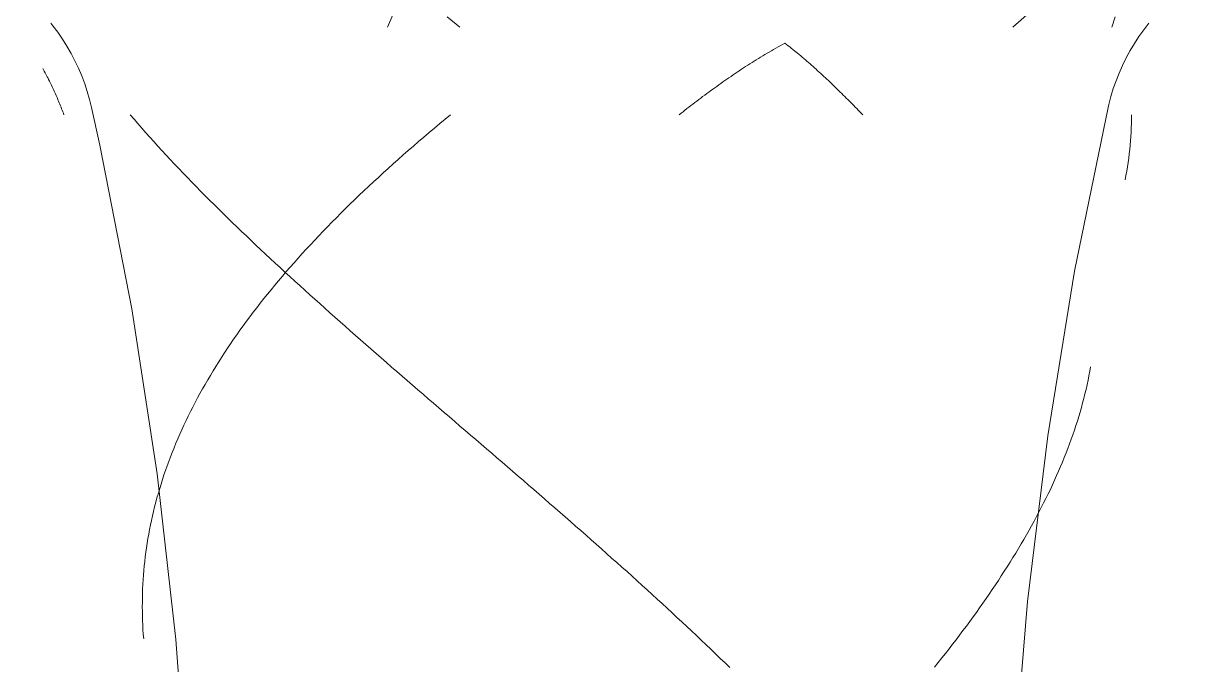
# Model space of a CAD drawing. Header units: inches. Extents: x -26493 to -10162, y -132 to 713.
# Drawn here: x -25627.73 to -25616.57, y 107.49 to 113.66 of the extents above; entities that cross this region are included whole.
import ezdxf

# ---------------------------------------------------------------- set-up
doc = ezdxf.new("R2010")
doc.units = ezdxf.units.IN
doc.header["$MEASUREMENT"] = 0
doc.layers.add('A-WALL-PATT', color=111, linetype='Continuous', lineweight=13)
doc.layers.add('Q-SPCQ', color=91, linetype='Continuous', lineweight=9)

# ---------------------------------------------------------------- blocks, each defined once
blk = doc.blocks.new('FP_71-Section 13')
at = {"layer": 'Q-SPCQ', "flags": 128}
for points in [[(-25626.174, 101.312), (-25626.098, 102.917), (-25626.086, 104.523), (-25626.138, 106.128), (-25626.255, 107.73), (-25626.435, 109.325), (-25626.68, 110.913), (-25626.987, 112.489), (-25627.066, 112.849)], [(-25617.281, 112.849), (-25617.603, 111.275), (-25617.862, 109.69), (-25618.057, 108.096), (-25618.188, 106.496), (-25618.255, 104.891), (-25618.258, 103.285), (-25618.197, 101.68), (-25618.174, 101.312)]]:
    blk.add_lwpolyline(points, dxfattribs=at)
blk = doc.blocks.new('FP_72-Section 13')
at = {"layer": 'Q-SPCQ'}
for p, q in [((-25626.695, 112.781), (-25626.658, 112.738)), ((-25623.611, 112.781), (-25623.663, 112.738)), ((-25617.056, 112.781), (-25617.056, 112.739)), ((-25626.658, 112.738), (-25626.621, 112.695)), ((-25626.621, 112.695), (-25626.583, 112.652)), ((-25623.715, 112.695), (-25623.766, 112.652)), ((-25623.663, 112.738), (-25623.715, 112.695)), ((-25617.058, 112.656), (-25617.06, 112.614)), ((-25617.057, 112.698), (-25617.058, 112.656)), ((-25617.056, 112.739), (-25617.057, 112.698)), ((-25626.583, 112.652), (-25626.545, 112.608)), ((-25626.545, 112.608), (-25626.506, 112.565)), ((-25626.506, 112.565), (-25626.468, 112.522)), ((-25623.868, 112.566), (-25623.918, 112.523)), ((-25623.817, 112.609), (-25623.868, 112.566)), ((-25623.766, 112.652), (-25623.817, 112.609)), ((-25617.062, 112.572), (-25617.065, 112.531)), ((-25617.06, 112.614), (-25617.062, 112.572)), ((-25626.468, 112.522), (-25626.428, 112.479)), ((-25626.428, 112.479), (-25626.389, 112.436)), ((-25626.389, 112.436), (-25626.349, 112.393)), ((-25624.018, 112.437), (-25624.067, 112.394)), ((-25623.968, 112.48), (-25624.018, 112.437)), ((-25623.918, 112.523), (-25623.968, 112.48)), ((-25617.073, 112.447), (-25617.077, 112.406)), ((-25617.069, 112.489), (-25617.073, 112.447)), ((-25617.065, 112.531), (-25617.069, 112.489)), ((-25626.349, 112.393), (-25626.309, 112.35)), ((-25626.309, 112.35), (-25626.268, 112.306)), ((-25624.116, 112.351), (-25624.164, 112.308)), ((-25624.067, 112.394), (-25624.116, 112.351)), ((-25617.088, 112.322), (-25617.094, 112.28)), ((-25617.082, 112.364), (-25617.088, 112.322)), ((-25617.077, 112.406), (-25617.082, 112.364)), ((-25626.268, 112.306), (-25626.227, 112.263)), ((-25626.227, 112.263), (-25626.186, 112.22)), ((-25626.186, 112.22), (-25626.144, 112.177)), ((-25624.259, 112.221), (-25624.306, 112.178)), ((-25624.212, 112.265), (-25624.259, 112.221)), ((-25624.164, 112.308), (-25624.212, 112.265)), ((-25617.101, 112.239), (-25617.109, 112.197)), ((-25617.094, 112.28), (-25617.101, 112.239)), ((-25626.144, 112.177), (-25626.102, 112.133)), ((-25626.102, 112.133), (-25626.06, 112.09)), ((-25624.353, 112.135), (-25624.399, 112.092)), ((-25624.306, 112.178), (-25624.353, 112.135)), ((-25617.109, 112.197), (-25617.116, 112.155)), ((-25626.06, 112.09), (-25626.018, 112.047)), ((-25626.018, 112.047), (-25625.975, 112.004)), ((-25625.975, 112.004), (-25625.932, 111.96)), ((-25624.49, 112.006), (-25624.535, 111.963)), ((-25624.445, 112.049), (-25624.49, 112.006)), ((-25624.399, 112.092), (-25624.445, 112.049)), ((-25625.932, 111.96), (-25625.888, 111.917)), ((-25625.888, 111.917), (-25625.844, 111.874)), ((-25625.844, 111.874), (-25625.8, 111.831)), ((-25624.624, 111.876), (-25624.667, 111.833)), ((-25624.58, 111.919), (-25624.624, 111.876)), ((-25624.535, 111.963), (-25624.58, 111.919)), ((-25625.8, 111.831), (-25625.756, 111.787)), ((-25625.756, 111.787), (-25625.712, 111.744)), ((-25624.71, 111.79), (-25624.753, 111.747)), ((-25624.667, 111.833), (-25624.71, 111.79)), ((-25625.712, 111.744), (-25625.667, 111.701)), ((-25625.667, 111.701), (-25625.622, 111.657)), ((-25625.622, 111.657), (-25625.576, 111.614)), ((-25624.837, 111.66), (-25624.879, 111.617)), ((-25624.795, 111.703), (-25624.837, 111.66)), ((-25624.753, 111.747), (-25624.795, 111.703)), ((-25625.576, 111.614), (-25625.531, 111.571)), ((-25625.531, 111.571), (-25625.485, 111.527)), ((-25624.919, 111.574), (-25624.96, 111.53)), ((-25624.879, 111.617), (-25624.919, 111.574)), ((-25625.485, 111.527), (-25625.439, 111.484)), ((-25625.439, 111.484), (-25625.393, 111.44)), ((-25625.393, 111.44), (-25625.346, 111.397)), ((-25625.039, 111.444), (-25625.078, 111.401)), ((-25625, 111.487), (-25625.039, 111.444)), ((-25624.96, 111.53), (-25625, 111.487)), ((-25625.346, 111.397), (-25625.299, 111.354)), ((-25625.299, 111.354), (-25625.252, 111.31)), ((-25625.117, 111.357), (-25625.155, 111.314)), ((-25625.078, 111.401), (-25625.117, 111.357)), ((-25625.23, 111.227), (-25625.267, 111.184)), ((-25625.252, 111.31), (-25625.205, 111.267)), ((-25625.193, 111.271), (-25625.23, 111.227)), ((-25625.205, 111.267), (-25625.158, 111.223)), ((-25625.155, 111.314), (-25625.193, 111.271)), ((-25625.158, 111.223), (-25625.11, 111.18)), ((-25625.338, 111.097), (-25625.374, 111.054)), ((-25625.303, 111.141), (-25625.338, 111.097)), ((-25625.267, 111.184), (-25625.303, 111.141)), ((-25625.11, 111.18), (-25625.063, 111.136)), ((-25625.063, 111.136), (-25625.015, 111.093)), ((-25625.408, 111.011), (-25625.443, 110.967)), ((-25625.374, 111.054), (-25625.408, 111.011)), ((-25625.015, 111.093), (-25624.967, 111.049)), ((-25624.967, 111.049), (-25624.918, 111.006)), ((-25624.918, 111.006), (-25624.87, 110.963)), ((-25625.51, 110.881), (-25625.542, 110.837)), ((-25625.476, 110.924), (-25625.51, 110.881)), ((-25625.443, 110.967), (-25625.476, 110.924)), ((-25624.87, 110.963), (-25624.821, 110.919)), ((-25624.821, 110.919), (-25624.773, 110.876)), ((-25624.773, 110.876), (-25624.724, 110.832)), ((-25625.575, 110.794), (-25625.606, 110.75)), ((-25625.542, 110.837), (-25625.575, 110.794)), ((-25624.724, 110.832), (-25624.675, 110.788)), ((-25624.675, 110.788), (-25624.626, 110.745)), ((-25625.668, 110.664), (-25625.699, 110.62)), ((-25625.638, 110.707), (-25625.668, 110.664)), ((-25625.606, 110.75), (-25625.638, 110.707)), ((-25624.626, 110.745), (-25624.576, 110.701)), ((-25624.576, 110.701), (-25624.527, 110.658)), ((-25624.527, 110.658), (-25624.477, 110.614)), ((-25625.729, 110.577), (-25625.758, 110.533)), ((-25625.699, 110.62), (-25625.729, 110.577)), ((-25624.477, 110.614), (-25624.428, 110.571)), ((-25624.428, 110.571), (-25624.378, 110.527)), ((-25625.815, 110.446), (-25625.843, 110.403)), ((-25625.787, 110.49), (-25625.815, 110.446)), ((-25625.758, 110.533), (-25625.787, 110.49)), ((-25624.378, 110.527), (-25624.328, 110.484)), ((-25624.328, 110.484), (-25624.278, 110.44)), ((-25624.278, 110.44), (-25624.228, 110.396)), ((-25625.897, 110.316), (-25625.923, 110.272)), ((-25625.87, 110.359), (-25625.897, 110.316)), ((-25625.843, 110.403), (-25625.87, 110.359)), ((-25624.228, 110.396), (-25624.178, 110.353)), ((-25624.178, 110.353), (-25624.128, 110.309)), ((-25617.457, 110.313), (-25617.465, 110.269)), ((-25617.449, 110.356), (-25617.457, 110.313)), ((-25625.949, 110.229), (-25625.974, 110.185)), ((-25625.923, 110.272), (-25625.949, 110.229)), ((-25624.128, 110.309), (-25624.077, 110.266)), ((-25624.077, 110.266), (-25624.027, 110.222)), ((-25624.027, 110.222), (-25623.976, 110.178)), ((-25617.474, 110.225), (-25617.484, 110.182)), ((-25617.465, 110.269), (-25617.474, 110.225)), ((-25626.023, 110.098), (-25626.046, 110.055)), ((-25625.998, 110.142), (-25626.023, 110.098)), ((-25625.974, 110.185), (-25625.998, 110.142)), ((-25623.976, 110.178), (-25623.926, 110.135)), ((-25623.926, 110.135), (-25623.875, 110.091)), ((-25623.875, 110.091), (-25623.825, 110.047)), ((-25617.504, 110.094), (-25617.515, 110.051)), ((-25617.493, 110.138), (-25617.504, 110.094)), ((-25617.484, 110.182), (-25617.493, 110.138)), ((-25626.07, 110.011), (-25626.092, 109.968)), ((-25626.046, 110.055), (-25626.07, 110.011)), ((-25623.825, 110.047), (-25623.774, 110.004)), ((-25623.774, 110.004), (-25623.723, 109.96)), ((-25617.526, 110.007), (-25617.538, 109.963)), ((-25617.515, 110.051), (-25617.526, 110.007)), ((-25626.136, 109.881), (-25626.157, 109.837)), ((-25626.114, 109.924), (-25626.136, 109.881)), ((-25626.092, 109.968), (-25626.114, 109.924)), ((-25623.723, 109.96), (-25623.673, 109.916)), ((-25623.673, 109.916), (-25623.622, 109.873)), ((-25623.622, 109.873), (-25623.571, 109.829)), ((-25617.564, 109.876), (-25617.577, 109.832)), ((-25617.551, 109.92), (-25617.564, 109.876)), ((-25617.538, 109.963), (-25617.551, 109.92)), ((-25626.178, 109.793), (-25626.198, 109.75)), ((-25626.157, 109.837), (-25626.178, 109.793)), ((-25623.571, 109.829), (-25623.52, 109.785)), ((-25623.52, 109.785), (-25623.469, 109.742)), ((-25617.591, 109.789), (-25617.606, 109.745)), ((-25617.577, 109.832), (-25617.591, 109.789)), ((-25626.236, 109.663), (-25626.255, 109.619)), ((-25626.217, 109.706), (-25626.236, 109.663)), ((-25626.198, 109.75), (-25626.217, 109.706)), ((-25623.469, 109.742), (-25623.418, 109.698)), ((-25623.418, 109.698), (-25623.368, 109.654)), ((-25623.368, 109.654), (-25623.317, 109.611)), ((-25617.636, 109.658), (-25617.652, 109.614)), ((-25617.621, 109.701), (-25617.636, 109.658)), ((-25617.606, 109.745), (-25617.621, 109.701)), ((-25626.29, 109.532), (-25626.307, 109.488)), ((-25626.273, 109.575), (-25626.29, 109.532)), ((-25626.255, 109.619), (-25626.273, 109.575)), ((-25623.317, 109.611), (-25623.266, 109.567)), ((-25623.266, 109.567), (-25623.215, 109.523)), ((-25617.669, 109.57), (-25617.685, 109.527)), ((-25617.652, 109.614), (-25617.669, 109.57)), ((-25626.324, 109.445), (-25626.34, 109.401)), ((-25626.307, 109.488), (-25626.324, 109.445)), ((-25623.215, 109.523), (-25623.164, 109.479)), ((-25623.164, 109.479), (-25623.113, 109.436)), ((-25623.113, 109.436), (-25623.063, 109.392)), ((-25617.721, 109.439), (-25617.739, 109.395)), ((-25617.703, 109.483), (-25617.721, 109.439)), ((-25617.685, 109.527), (-25617.703, 109.483)), ((-25626.37, 109.314), (-25626.384, 109.27)), ((-25626.355, 109.357), (-25626.37, 109.314)), ((-25626.34, 109.401), (-25626.355, 109.357)), ((-25623.063, 109.392), (-25623.012, 109.348)), ((-25623.012, 109.348), (-25622.961, 109.304)), ((-25617.758, 109.352), (-25617.777, 109.308)), ((-25617.739, 109.395), (-25617.758, 109.352)), ((-25626.398, 109.226), (-25626.411, 109.183)), ((-25626.384, 109.27), (-25626.398, 109.226)), ((-25622.961, 109.304), (-25622.91, 109.26)), ((-25622.91, 109.26), (-25622.86, 109.217)), ((-25622.86, 109.217), (-25622.809, 109.173)), ((-25617.817, 109.22), (-25617.837, 109.176)), ((-25617.796, 109.264), (-25617.817, 109.22)), ((-25617.777, 109.308), (-25617.796, 109.264)), ((-25626.437, 109.095), (-25626.448, 109.052)), ((-25626.424, 109.139), (-25626.437, 109.095)), ((-25626.411, 109.183), (-25626.424, 109.139)), ((-25622.809, 109.173), (-25622.759, 109.129)), ((-25622.759, 109.129), (-25622.708, 109.085)), ((-25617.88, 109.089), (-25617.902, 109.045)), ((-25617.858, 109.133), (-25617.88, 109.089)), ((-25617.837, 109.176), (-25617.858, 109.133)), ((-25626.46, 109.008), (-25626.47, 108.964)), ((-25626.448, 109.052), (-25626.46, 109.008)), ((-25622.708, 109.085), (-25622.658, 109.041)), ((-25622.658, 109.041), (-25622.607, 108.998)), ((-25622.607, 108.998), (-25622.557, 108.954)), ((-25617.924, 109.001), (-25617.947, 108.957)), ((-25617.902, 109.045), (-25617.924, 109.001)), ((-25626.49, 108.877), (-25626.5, 108.833)), ((-25626.481, 108.92), (-25626.49, 108.877)), ((-25626.47, 108.964), (-25626.481, 108.92)), ((-25622.557, 108.954), (-25622.507, 108.91)), ((-25622.507, 108.91), (-25622.457, 108.866)), ((-25622.457, 108.866), (-25622.407, 108.822)), ((-25617.993, 108.87), (-25618.017, 108.826)), ((-25617.97, 108.914), (-25617.993, 108.87)), ((-25617.947, 108.957), (-25617.97, 108.914)), ((-25626.508, 108.789), (-25626.517, 108.746)), ((-25626.5, 108.833), (-25626.508, 108.789)), ((-25622.407, 108.822), (-25622.357, 108.779)), ((-25622.357, 108.779), (-25622.307, 108.735)), ((-25618.042, 108.782), (-25618.067, 108.738)), ((-25618.017, 108.826), (-25618.042, 108.782)), ((-25626.531, 108.658), (-25626.538, 108.614)), ((-25626.524, 108.702), (-25626.531, 108.658)), ((-25626.517, 108.746), (-25626.524, 108.702)), ((-25622.307, 108.735), (-25622.257, 108.691)), ((-25622.257, 108.691), (-25622.208, 108.647)), ((-25622.208, 108.647), (-25622.158, 108.603)), ((-25618.118, 108.651), (-25618.144, 108.607)), ((-25618.092, 108.694), (-25618.118, 108.651)), ((-25618.067, 108.738), (-25618.092, 108.694)), ((-25626.544, 108.571), (-25626.55, 108.527)), ((-25626.538, 108.614), (-25626.544, 108.571)), ((-25622.158, 108.603), (-25622.109, 108.559)), ((-25622.109, 108.559), (-25622.06, 108.515)), ((-25618.17, 108.563), (-25618.197, 108.519)), ((-25618.144, 108.607), (-25618.17, 108.563)), ((-25626.56, 108.439), (-25626.564, 108.395)), ((-25626.555, 108.483), (-25626.56, 108.439)), ((-25626.55, 108.527), (-25626.555, 108.483)), ((-25622.06, 108.515), (-25622.01, 108.471)), ((-25622.01, 108.471), (-25621.961, 108.428)), ((-25621.961, 108.428), (-25621.912, 108.384)), ((-25618.252, 108.431), (-25618.28, 108.387)), ((-25618.224, 108.475), (-25618.252, 108.431)), ((-25618.197, 108.519), (-25618.224, 108.475)), ((-25626.57, 108.308), (-25626.573, 108.264)), ((-25626.567, 108.352), (-25626.57, 108.308)), ((-25626.564, 108.395), (-25626.567, 108.352)), ((-25621.912, 108.384), (-25621.864, 108.34)), ((-25621.864, 108.34), (-25621.815, 108.296)), ((-25618.309, 108.343), (-25618.337, 108.3)), ((-25618.28, 108.387), (-25618.309, 108.343)), ((-25626.575, 108.22), (-25626.577, 108.176)), ((-25626.573, 108.264), (-25626.575, 108.22)), ((-25621.815, 108.296), (-25621.767, 108.252)), ((-25621.767, 108.252), (-25621.718, 108.208)), ((-25621.718, 108.208), (-25621.67, 108.164)), ((-25618.396, 108.212), (-25618.426, 108.168)), ((-25618.366, 108.256), (-25618.396, 108.212)), ((-25618.337, 108.3), (-25618.366, 108.256)), ((-25626.578, 108.089), (-25626.579, 108.045)), ((-25626.577, 108.176), (-25626.578, 108.133)), ((-25626.578, 108.133), (-25626.578, 108.089)), ((-25621.67, 108.164), (-25621.622, 108.12)), ((-25621.622, 108.12), (-25621.574, 108.076)), ((-25618.456, 108.124), (-25618.487, 108.08)), ((-25618.426, 108.168), (-25618.456, 108.124)), ((-25626.579, 108.045), (-25626.578, 108.001)), ((-25626.578, 108.001), (-25626.577, 107.957)), ((-25621.574, 108.076), (-25621.527, 108.032)), ((-25621.527, 108.032), (-25621.479, 107.988)), ((-25621.479, 107.988), (-25621.432, 107.944)), ((-25618.549, 107.992), (-25618.581, 107.948)), ((-25618.518, 108.036), (-25618.549, 107.992)), ((-25618.487, 108.08), (-25618.518, 108.036)), ((-25626.577, 107.957), (-25626.576, 107.914)), ((-25626.576, 107.914), (-25626.574, 107.87)), ((-25626.574, 107.87), (-25626.572, 107.826)), ((-25621.432, 107.944), (-25621.384, 107.9)), ((-25621.384, 107.9), (-25621.337, 107.856)), ((-25618.645, 107.86), (-25618.678, 107.816)), ((-25618.613, 107.904), (-25618.645, 107.86)), ((-25618.581, 107.948), (-25618.613, 107.904)), ((-25626.572, 107.826), (-25626.569, 107.782)), ((-25626.569, 107.782), (-25626.565, 107.738)), ((-25621.337, 107.856), (-25621.291, 107.813)), ((-25621.291, 107.813), (-25621.244, 107.769)), ((-25621.244, 107.769), (-25621.198, 107.725)), ((-25618.711, 107.772), (-25618.744, 107.728)), ((-25618.678, 107.816), (-25618.711, 107.772)), ((-25621.198, 107.725), (-25621.151, 107.681)), ((-25621.151, 107.681), (-25621.105, 107.637)), ((-25621.105, 107.637), (-25621.06, 107.593)), ((-25618.812, 107.641), (-25618.846, 107.597)), ((-25618.778, 107.685), (-25618.812, 107.641)), ((-25618.744, 107.728), (-25618.778, 107.685)), ((-25621.06, 107.593), (-25621.014, 107.549)), ((-25621.014, 107.549), (-25620.968, 107.505)), ((-25618.881, 107.553), (-25618.916, 107.509)), ((-25618.846, 107.597), (-25618.881, 107.553)), ((-25620.968, 107.505), (-25620.923, 107.461)), ((-25618.916, 107.509), (-25618.951, 107.465))]:
    blk.add_line(p, q, dxfattribs=at)
blk = doc.blocks.new('FP_74-Section 13')
at = {"layer": 'Q-SPCQ'}
for p, q in [((-25624.166, 113.743), (-25624.217, 113.625)), ((-25623.643, 113.723), (-25623.521, 113.625)), ((-25618.064, 113.743), (-25618.197, 113.625)), ((-25617.214, 113.723), (-25617.245, 113.625))]:
    blk.add_line(p, q, dxfattribs=at)
blk = doc.blocks.new('FP_75-Section 13')
at = {"layer": 'Q-SPCQ', "flags": 128}
for points in [[(-25627.066, 112.849), (-25627.086, 112.926), (-25627.108, 113.003), (-25627.133, 113.079), (-25627.161, 113.154), (-25627.193, 113.228), (-25627.227, 113.3), (-25627.264, 113.371), (-25627.304, 113.44), (-25627.347, 113.508), (-25627.392, 113.574), (-25627.44, 113.638), (-25627.459, 113.662)], [(-25616.889, 113.662), (-25616.938, 113.599), (-25616.984, 113.533), (-25617.028, 113.466), (-25617.069, 113.398), (-25617.107, 113.327), (-25617.142, 113.256), (-25617.175, 113.182), (-25617.204, 113.108), (-25617.231, 113.033), (-25617.254, 112.956), (-25617.274, 112.879), (-25617.281, 112.849)]]:
    blk.add_lwpolyline(points, dxfattribs=at)
blk = doc.blocks.new('FP_76-Section 13')
at = {"layer": 'Q-SPCQ'}
for p, q in [((-25620.437, 113.445), (-25620.458, 113.433)), ((-25620.416, 113.457), (-25620.437, 113.445)), ((-25620.394, 113.469), (-25620.416, 113.457)), ((-25620.392, 113.469), (-25620.377, 113.457)), ((-25620.377, 113.457), (-25620.361, 113.445)), ((-25620.361, 113.445), (-25620.346, 113.433)), ((-25620.627, 113.334), (-25620.647, 113.322)), ((-25620.606, 113.347), (-25620.627, 113.334)), ((-25620.585, 113.359), (-25620.606, 113.347)), ((-25620.564, 113.372), (-25620.585, 113.359)), ((-25620.543, 113.384), (-25620.564, 113.372)), ((-25620.522, 113.396), (-25620.543, 113.384)), ((-25620.501, 113.409), (-25620.522, 113.396)), ((-25620.48, 113.421), (-25620.501, 113.409)), ((-25620.458, 113.433), (-25620.48, 113.421)), ((-25620.346, 113.433), (-25620.331, 113.421)), ((-25620.331, 113.421), (-25620.316, 113.409)), ((-25620.316, 113.409), (-25620.3, 113.396)), ((-25620.3, 113.396), (-25620.285, 113.384)), ((-25620.285, 113.384), (-25620.27, 113.372)), ((-25620.27, 113.372), (-25620.255, 113.359)), ((-25620.255, 113.359), (-25620.24, 113.347)), ((-25620.24, 113.347), (-25620.225, 113.334)), ((-25620.225, 113.334), (-25620.21, 113.322)), ((-25627.536, 113.225), (-25627.529, 113.212)), ((-25620.811, 113.218), (-25620.831, 113.204)), ((-25620.791, 113.231), (-25620.811, 113.218)), ((-25620.77, 113.244), (-25620.791, 113.231)), ((-25620.75, 113.257), (-25620.77, 113.244)), ((-25620.73, 113.27), (-25620.75, 113.257)), ((-25620.709, 113.283), (-25620.73, 113.27)), ((-25620.689, 113.296), (-25620.709, 113.283)), ((-25620.668, 113.309), (-25620.689, 113.296)), ((-25620.647, 113.322), (-25620.668, 113.309)), ((-25620.21, 113.322), (-25620.195, 113.309)), ((-25620.195, 113.309), (-25620.18, 113.296)), ((-25620.18, 113.296), (-25620.165, 113.283)), ((-25620.165, 113.283), (-25620.15, 113.27)), ((-25620.15, 113.27), (-25620.135, 113.257)), ((-25620.135, 113.257), (-25620.121, 113.244)), ((-25620.121, 113.244), (-25620.106, 113.231)), ((-25620.106, 113.231), (-25620.091, 113.218)), ((-25620.091, 113.218), (-25620.077, 113.204)), ((-25627.529, 113.212), (-25627.522, 113.199)), ((-25627.522, 113.199), (-25627.514, 113.185)), ((-25627.514, 113.185), (-25627.507, 113.172)), ((-25627.507, 113.172), (-25627.5, 113.159)), ((-25627.5, 113.159), (-25627.493, 113.145)), ((-25627.493, 113.145), (-25627.486, 113.132)), ((-25627.486, 113.132), (-25627.48, 113.119)), ((-25627.48, 113.119), (-25627.473, 113.105)), ((-25627.473, 113.105), (-25627.466, 113.091)), ((-25620.97, 113.11), (-25620.99, 113.096)), ((-25620.95, 113.123), (-25620.97, 113.11)), ((-25620.931, 113.137), (-25620.95, 113.123)), ((-25620.911, 113.15), (-25620.931, 113.137)), ((-25620.891, 113.164), (-25620.911, 113.15)), ((-25620.871, 113.178), (-25620.891, 113.164)), ((-25620.851, 113.191), (-25620.871, 113.178)), ((-25620.831, 113.204), (-25620.851, 113.191)), ((-25620.077, 113.204), (-25620.062, 113.191)), ((-25620.062, 113.191), (-25620.047, 113.178)), ((-25620.047, 113.178), (-25620.033, 113.164)), ((-25620.033, 113.164), (-25620.018, 113.15)), ((-25620.018, 113.15), (-25620.003, 113.137)), ((-25620.003, 113.137), (-25619.989, 113.123)), ((-25619.989, 113.123), (-25619.974, 113.11)), ((-25619.974, 113.11), (-25619.96, 113.096)), ((-25627.466, 113.091), (-25627.459, 113.078)), ((-25627.459, 113.078), (-25627.453, 113.064)), ((-25627.453, 113.064), (-25627.446, 113.05)), ((-25627.446, 113.05), (-25627.44, 113.037)), ((-25627.44, 113.037), (-25627.433, 113.023)), ((-25627.433, 113.023), (-25627.427, 113.009)), ((-25627.427, 113.009), (-25627.421, 112.995)), ((-25627.421, 112.995), (-25627.414, 112.981)), ((-25621.126, 112.998), (-25621.145, 112.984)), ((-25621.107, 113.012), (-25621.126, 112.998)), ((-25621.087, 113.026), (-25621.107, 113.012)), ((-25621.068, 113.04), (-25621.087, 113.026)), ((-25621.048, 113.054), (-25621.068, 113.04)), ((-25621.029, 113.068), (-25621.048, 113.054)), ((-25621.009, 113.082), (-25621.029, 113.068)), ((-25620.99, 113.096), (-25621.009, 113.082)), ((-25619.96, 113.096), (-25619.945, 113.082)), ((-25619.945, 113.082), (-25619.931, 113.068)), ((-25619.931, 113.068), (-25619.916, 113.054)), ((-25619.916, 113.054), (-25619.902, 113.04)), ((-25619.902, 113.04), (-25619.888, 113.026)), ((-25619.888, 113.026), (-25619.873, 113.012)), ((-25619.873, 113.012), (-25619.859, 112.998)), ((-25619.859, 112.998), (-25619.844, 112.984)), ((-25627.414, 112.981), (-25627.408, 112.967)), ((-25627.408, 112.967), (-25627.402, 112.953)), ((-25627.402, 112.953), (-25627.396, 112.939)), ((-25627.396, 112.939), (-25627.39, 112.924)), ((-25627.39, 112.924), (-25627.384, 112.91)), ((-25627.384, 112.91), (-25627.378, 112.896)), ((-25627.378, 112.896), (-25627.372, 112.882)), ((-25627.372, 112.882), (-25627.366, 112.867)), ((-25621.279, 112.883), (-25621.298, 112.869)), ((-25621.26, 112.898), (-25621.279, 112.883)), ((-25621.241, 112.912), (-25621.26, 112.898)), ((-25621.222, 112.927), (-25621.241, 112.912)), ((-25621.203, 112.941), (-25621.222, 112.927)), ((-25621.184, 112.955), (-25621.203, 112.941)), ((-25621.164, 112.969), (-25621.184, 112.955)), ((-25621.145, 112.984), (-25621.164, 112.969)), ((-25619.844, 112.984), (-25619.83, 112.969)), ((-25619.83, 112.969), (-25619.815, 112.955)), ((-25619.815, 112.955), (-25619.801, 112.941)), ((-25619.801, 112.941), (-25619.787, 112.927)), ((-25619.787, 112.927), (-25619.772, 112.912)), ((-25619.772, 112.912), (-25619.758, 112.898)), ((-25619.758, 112.898), (-25619.743, 112.883)), ((-25619.743, 112.883), (-25619.729, 112.869)), ((-25627.366, 112.867), (-25627.361, 112.853)), ((-25627.361, 112.853), (-25627.355, 112.839)), ((-25627.355, 112.839), (-25627.349, 112.824)), ((-25627.349, 112.824), (-25627.344, 112.81)), ((-25627.344, 112.81), (-25627.338, 112.795)), ((-25627.338, 112.795), (-25627.333, 112.781)), ((-25621.392, 112.796), (-25621.41, 112.781)), ((-25621.373, 112.81), (-25621.392, 112.796)), ((-25621.354, 112.825), (-25621.373, 112.81)), ((-25621.335, 112.84), (-25621.354, 112.825)), ((-25621.316, 112.854), (-25621.335, 112.84)), ((-25621.298, 112.869), (-25621.316, 112.854)), ((-25619.729, 112.869), (-25619.715, 112.854)), ((-25619.715, 112.854), (-25619.7, 112.84)), ((-25619.7, 112.84), (-25619.686, 112.825)), ((-25619.686, 112.825), (-25619.671, 112.81)), ((-25619.671, 112.81), (-25619.657, 112.796)), ((-25619.657, 112.796), (-25619.642, 112.781))]:
    blk.add_line(p, q, dxfattribs=at)
blk = doc.blocks.new('Basketball_Backstop-Performance_Sports_Systems-3103-Ceiling_Hung - 27_-0_ to 27_-11 7_8_-652462-Section 13')
at = {"layer": 'Q-SPCQ'}
for name in ['FP_74-Section 13', 'FP_75-Section 13', 'FP_76-Section 13', 'FP_71-Section 13', 'FP_72-Section 13']:
    blk.add_blockref(name, (0, 0), dxfattribs=at)

msp = doc.modelspace()

# ---------------------------------------------------------------- hatches: boundary and pattern name
at = {"layer": 'A-WALL-PATT', "lineweight": 9}
h = msp.add_hatch(dxfattribs=at)
h.set_pattern_fill('FP_2', color=256, style=0, pattern_type=2)
h.set_pattern_definition([(90, (-25782.72, 0.33), (96.333, -6e-15), [96, -0.333]), (90, (-25830.56, 0.33), (96.333, -6e-15), [96, -0.333]), (0, (-25878.72, 48.33), (0, -96.333), [47.833, -48.5]), (0, (-25878.72, 48.67), (0, -96.333), [47.833, -48.5]), (0, (-25830.72, 0), (0, -96.333), [48, -48.333]), (0, (-25830.56, 0.33), (0, -96.333), [47.833, -48.5]), (90, (-25782.39, 48.67), (96.333, -6e-15), [47.667, -48.666]), (90, (-25830.89, 48.67), (96.333, -6e-15), [47.667, -48.666]), (90, (-25782.39, 0), (96.333, -6e-15), [48.333, -48]), (90, (-25830.89, 0), (96.333, -6e-15), [48.333, -48])])
h.paths.add_polyline_path([(-24763.328, 119.125), (-24763.4, 119.167), (-24763.343, 119.215)], flags=0)
h.paths.add_polyline_path([(-24780.703, 120.312), (-24780.749, 120.312), (-24780.867, 120.312)], flags=0)
h.paths.add_polyline_path([(-24630.89, 0), (-24630.89, 96), (-24539.39, 96), (-24539.39, 171.23), (-24731.179, 171.23), (-24749.871, 135.416), (-24750.384, 135.625), (-24752.328, 135.625), (-24752.364, 130.75), (-24752.453, 130.75), (-24752.485, 128), (-24755.89, 128), (-24755.932, 128.437), (-24756.078, 128.437), (-24756.082, 128.75), (-24756.453, 128.75), (-24756.453, 128.312), (-24756.203, 128.312), (-24756.203, 128.125), (-24756.453, 128.125), (-24756.401, 120.241), (-24756.102, 120.2), (-24755.949, 120), (-24756.133, 119.798), (-24756.453, 119.75), (-24756.453, 116), (-24763.078, 116), (-24763.078, 119.125), (-24763.328, 119.125), (-24763.328, 119.312), (-24763.078, 119.317), (-24763.078, 119.75), (-24763.453, 119.75), (-24763.453, 119.437), (-24763.64, 119.437), (-24763.64, 118.813), (-24766.203, 118.813), (-24766.239, 118.688), (-24767.703, 118.688), (-24767.703, 118.563), (-24767.953, 118.563), (-24767.953, 118.688), (-24770.89, 117.325), (-24770.89, 114), (-24773.39, 114), (-24773.39, 114.312), (-24775.229, 114.312), (-24777.306, 116.39), (-24777.262, 116.434), (-24778.64, 117.812), (-24778.64, 119.812), (-24779.044, 119.8), (-24779.132, 119.728), (-24779.436, 119.581), (-24781.113, 116.682), (-24782.434, 114.727), (-24783.373, 113.461), (-24783.558, 113.069), (-24783.684, 112.476), (-24784.433, 107.569), (-24784.601, 104.823), (-24784.576, 101.312), (-24792.454, 101.312), (-24792.473, 106.007), (-24792.755, 108.856), (-24793.514, 113.208), (-24793.964, 113.934), (-24795.199, 115.57), (-24796.72, 118.011), (-24797.671, 119.695), (-24797.899, 119.728), (-24797.942, 119.742), (-24798.14, 120), (-24797.899, 120.272), (-24797.617, 120.301), (-24796.834, 120.291), (-24795.936, 120.292), (-24794.321, 120.287), (-24791.179, 120.303), (-24789.828, 120.278), (-24788.106, 120.302), (-24786.044, 120.296), (-24784.222, 120.306), (-24773.39, 120.312), (-24773.39, 145.856), (-24791.102, 171.23), (-24810.39, 171.23), (-24810.39, 0), (-24705.026, 0)], flags=0)
h.paths.add_polyline_path([(-25726.39, 0), (-25695.39, 0), (-25695.39, 171.23), (-25726.39, 171.23), (-25726.39, 95.183)], flags=0)
h.paths.add_polyline_path([(-25677.39, 0), (-25563.89, 0), (-25563.89, 96), (-25491.89, 96), (-25491.89, 0), (-25406.39, 0), (-25406.39, 171.23), (-25612.717, 171.23), (-25614.923, 164.313), (-25610.236, 164.313), (-25610.208, 160.188), (-25610.049, 160.188), (-25610.049, 157.563), (-25588.174, 157.563), (-25588.174, 156), (-25586.174, 156), (-25586.174, 114), (-25616.647, 114), (-25617.152, 113.22), (-25617.342, 112.501), (-25617.95, 109.038), (-25618.237, 104.578), (-25618.174, 101.312), (-25626.174, 101.312), (-25626.111, 105.33), (-25626.435, 109.247), (-25627.16, 113.116), (-25627.349, 113.489), (-25627.729, 114), (-25658.174, 114), (-25658.174, 156), (-25656.174, 156), (-25656.174, 157.563), (-25634.299, 157.563), (-25634.265, 160.188), (-25634.111, 160.188), (-25634.079, 164.313), (-25629.425, 164.313), (-25631.631, 171.23), (-25677.39, 171.23), (-25677.39, 28.948)], flags=0)
h.paths.add_polyline_path([(-24862.89, 0), (-24828.39, 0), (-24828.39, 171.23), (-24947.149, 171.23), (-24949.355, 164.313), (-24944.669, 164.313), (-24944.641, 160.188), (-24944.482, 160.188), (-24944.482, 157.563), (-24922.607, 157.563), (-24922.607, 156), (-24920.607, 156), (-24920.607, 114), (-24951.08, 114), (-24951.576, 113.245), (-24951.775, 112.501), (-24952.382, 109.038), (-24952.669, 104.578), (-24952.607, 101.312), (-24960.607, 101.312), (-24960.544, 105.33), (-24960.867, 109.247), (-24961.592, 113.116), (-24961.782, 113.489), (-24962.134, 114), (-24992.607, 114), (-24992.607, 156), (-24990.607, 156), (-24990.607, 157.563), (-24968.732, 157.563), (-24968.698, 160.188), (-24968.544, 160.188), (-24968.512, 164.313), (-24963.858, 164.313), (-24966.064, 171.23), (-25099.39, 171.23), (-25099.39, 0), (-24940.89, 0), (-24940.89, 99), (-24862.89, 99), (-24862.89, 94.774)], flags=0)
h.paths.add_polyline_path([(-25388.39, 0), (-25165.39, 0), (-25165.39, 96), (-25117.39, 96), (-25117.39, 171.23), (-25388.39, 171.23), (-25388.39, 65.568)], flags=0)
h.paths.add_polyline_path([(-23046.226, 96), (-22801.255, 96), (-22801.255, 171.23), (-23076.39, 171.23), (-23076.39, 96)], flags=0)
h.paths.add_polyline_path([(-24521.39, 96), (-24250.39, 96), (-24250.39, 171.23), (-24521.39, 171.23), (-24521.39, 101.471)], flags=0)
h.paths.add_polyline_path([(-24232.39, 96), (-23961.39, 96), (-23961.39, 171.23), (-24232.39, 171.23), (-24232.39, 116.601)], flags=0)
h.paths.add_polyline_path([(-23943.39, 96), (-23672.39, 96), (-23672.39, 171.23), (-23943.39, 171.23), (-23943.39, 131.73)], flags=0)
h.paths.add_polyline_path([(-23094.39, 96), (-23094.39, 171.23), (-23365.39, 171.23), (-23365.39, 96), (-23115.342, 96)], flags=0)
h.paths.add_polyline_path([(-23654.39, 96), (-23383.39, 96), (-23383.39, 171.23), (-23654.39, 171.23), (-23654.39, 146.86)], flags=0)
h.paths.add_polyline_path([(-24763.409, 119.136), (-24763.549, 119.217), (-24763.391, 119.317), (-24763.406, 119.167)], flags=0)
h.paths.add_polyline_path([(-24763.549, 119.217), (-24763.549, 119.3), (-24763.484, 119.281)], flags=0)
h.paths.add_polyline_path([(-24763.598, 119.281), (-24763.598, 119.36), (-24763.549, 119.31)], flags=0)
h.paths.add_polyline_path([(-24763.63, 119.357), (-24763.598, 119.43), (-24763.561, 119.375), (-24763.598, 119.365)], flags=0)
h.paths.add_polyline_path([(-24763.328, 134.812), (-24763.4, 134.854), (-24763.359, 135), (-24763.33, 134.823)], flags=0)
h.paths.add_polyline_path([(-24763.453, 120.25), (-24763.078, 120.25), (-24763.078, 120.687), (-24763.328, 120.687), (-24763.328, 120.875), (-24763.078, 120.908), (-24763.129, 128.76), (-24763.428, 128.799), (-24763.581, 129), (-24763.428, 129.2), (-24763.078, 129.25), (-24763.078, 134.812), (-24763.328, 134.823), (-24763.328, 135), (-24763.078, 135.03), (-24763.078, 135.437), (-24763.453, 135.437), (-24763.453, 135.125), (-24763.64, 135.125), (-24763.64, 134.687), (-24763.89, 134.687), (-24763.862, 123.063), (-24763.801, 123.063), (-24763.765, 122.563), (-24763.64, 122.563), (-24763.598, 120.562), (-24763.453, 120.562)], flags=0)
h.paths.add_polyline_path([(-24770.89, 120.384), (-24767.953, 121.752), (-24767.953, 121.813), (-24767.703, 121.813), (-24767.703, 137.708), (-24771.14, 142.632), (-24771.14, 122), (-24770.89, 122), (-24770.89, 121.688)], flags=0)
h.paths.add_polyline_path([(-24763.64, 120.562), (-24763.598, 120.635), (-24763.549, 120.578), (-24763.63, 120.564)], flags=0)
h.paths.add_polyline_path([(-24763.549, 120.783), (-24763.406, 120.833), (-24763.453, 120.715), (-24763.484, 120.737)], flags=0)
h.paths.add_polyline_path([(-24763.598, 120.719), (-24763.549, 120.783), (-24763.484, 120.676), (-24763.549, 120.7)], flags=0)
h.paths.add_polyline_path([(-24763.436, 120.625), (-24763.63, 120.643), (-24763.549, 120.69), (-24763.448, 120.632)], flags=0)
h.paths.add_polyline_path([(-24763.36, 120.683), (-24763.39, 120.867), (-24763.328, 120.875), (-24763.343, 120.785)], flags=0)
h.paths.add_polyline_path([(-24765.89, 122.688), (-24765.828, 123.063), (-24765.765, 123.063), (-24765.765, 134.687), (-24766.203, 134.687), (-24766.203, 123.063), (-24765.89, 123.063), (-24765.89, 122.813)], flags=0)
h.paths.add_polyline_path([(-24755.932, 128.281), (-24755.982, 128.364), (-24755.901, 128.357)], flags=0)
h.paths.add_polyline_path([(-24755.982, 128.217), (-24756.046, 128.324), (-24755.932, 128.281)], flags=0)
h.paths.add_polyline_path([(-24756.122, 128.136), (-24756.078, 128.285), (-24755.982, 128.217), (-24756.078, 128.154)], flags=0)
h.paths.add_polyline_path([(-24756.203, 128.125), (-24756.14, 128.204), (-24756.14, 128.133)], flags=0)
h.paths.add_polyline_path([(-24755.901, 128.357), (-24755.982, 128.422), (-24755.89, 128.437)], flags=0)
h.paths.add_polyline_path([(-24756.082, 129.25), (-24756.078, 129.25), (-24756.078, 129.562), (-24756.078, 129.596), (-24756.015, 129.671), (-24756.046, 129.719), (-24756.139, 129.687), (-24756.171, 129.687), (-24756.203, 129.687), (-24756.453, 129.683), (-24756.453, 129.25)], flags=0)
h.paths.add_polyline_path([(-24755.89, 129.562), (-24755.89, 130), (-24754.328, 130), (-24754.328, 130.75), (-24754.453, 130.75), (-24754.417, 137.75), (-24754.328, 137.75), (-24754.328, 171.23), (-24756.453, 171.23), (-24756.401, 162.241), (-24756.102, 162.2), (-24755.949, 162), (-24756.133, 161.798), (-24756.453, 161.75), (-24756.401, 135.928), (-24756.102, 135.888), (-24755.949, 135.687), (-24756.133, 135.485), (-24756.453, 135.438), (-24756.453, 129.875), (-24756.046, 129.833), (-24755.932, 129.719), (-24755.901, 129.643)], flags=0)
h.paths.add_polyline_path([(-24763.409, 134.823), (-24763.549, 134.904), (-24763.392, 135), (-24763.406, 134.854)], flags=0)
h.paths.add_polyline_path([(-24763.549, 134.904), (-24763.549, 134.987), (-24763.484, 134.969)], flags=0)
h.paths.add_polyline_path([(-24763.598, 134.969), (-24763.598, 135.047), (-24763.549, 134.997)], flags=0)
h.paths.add_polyline_path([(-24763.63, 135.044), (-24763.598, 135.118), (-24763.561, 135.062), (-24763.598, 135.052)], flags=0)
h.paths.add_polyline_path([(-24763.328, 161.125), (-24763.4, 161.167), (-24763.359, 161.312), (-24763.33, 161.136)], flags=0)
h.paths.add_polyline_path([(-24763.078, 135.937), (-24763.078, 136.375), (-24763.328, 136.375), (-24763.328, 136.562), (-24763.078, 136.595), (-24763.078, 161.125), (-24763.328, 161.136), (-24763.328, 161.312), (-24763.078, 161.317), (-24763.078, 161.75), (-24763.453, 161.75), (-24763.453, 161.437), (-24763.64, 161.437), (-24763.64, 160.438), (-24763.765, 160.438), (-24763.765, 161.75), (-24763.89, 161.75), (-24763.844, 160.188), (-24763.765, 160.188), (-24763.715, 148.938), (-24763.64, 148.938), (-24763.64, 148.438), (-24763.767, 148.389), (-24763.856, 147.188), (-24763.89, 147.188), (-24763.89, 136.687), (-24763.64, 136.687), (-24763.598, 136.25), (-24763.453, 136.25), (-24763.448, 135.937), (-24763.328, 135.937)], flags=0)
h.paths.add_polyline_path([(-24763.64, 136.25), (-24763.598, 136.323), (-24763.549, 136.265), (-24763.63, 136.252)], flags=0)
h.paths.add_polyline_path([(-24763.549, 136.471), (-24763.406, 136.521), (-24763.453, 136.403), (-24763.484, 136.425)], flags=0)
h.paths.add_polyline_path([(-24763.598, 136.406), (-24763.549, 136.471), (-24763.484, 136.364), (-24763.549, 136.388)], flags=0)
h.paths.add_polyline_path([(-24763.436, 136.312), (-24763.63, 136.331), (-24763.549, 136.378), (-24763.448, 136.32)], flags=0)
h.paths.add_polyline_path([(-24763.36, 136.371), (-24763.39, 136.554), (-24763.328, 136.562), (-24763.343, 136.472)], flags=0)
h.paths.add_polyline_path([(-24766.038, 136.687), (-24765.765, 136.687), (-24765.817, 147.188), (-24766.203, 147.188), (-24766.167, 136.687), (-24766.041, 136.687)], flags=0)
h.paths.add_polyline_path([(-24751.327, 137.375), (-24750.929, 137.375), (-24733.293, 171.23), (-24752.453, 171.23), (-24752.453, 137.75), (-24752.328, 137.75), (-24752.28, 137.375), (-24751.394, 137.375)], flags=0)
h.paths.add_polyline_path([(-24767.703, 138.144), (-24767.703, 154.313), (-24770.453, 154.262), (-24770.601, 154.099), (-24770.64, 153.938), (-24770.64, 152.563), (-24770.89, 152.563), (-24770.89, 148), (-24771.14, 148), (-24771.14, 143.069), (-24770.437, 142.061)], flags=0)
h.paths.add_polyline_path([(-24767.981, 154.575), (-24767.942, 154.75), (-24767.813, 154.672), (-24767.89, 154.613)], flags=0)
h.paths.add_polyline_path([(-24768.078, 154.563), (-24768.027, 154.75), (-24767.984, 154.575)], flags=0)
h.paths.add_polyline_path([(-24773.39, 146.292), (-24773.39, 156), (-24770.89, 156), (-24770.858, 154.125), (-24770.707, 154.379), (-24770.427, 154.541), (-24769.823, 154.563), (-24769.703, 154.563), (-24769.703, 154.75), (-24768.078, 154.75), (-24768.078, 154.563), (-24767.703, 154.563), (-24767.753, 154.938), (-24767.89, 154.938), (-24767.89, 157.563), (-24767.703, 157.563), (-24767.666, 160.188), (-24766.015, 160.188), (-24765.985, 160.313), (-24765.765, 160.313), (-24765.733, 164.313), (-24763.89, 164.313), (-24763.89, 162.25), (-24763.765, 162.25), (-24763.765, 164.313), (-24763.64, 164.313), (-24763.598, 162.562), (-24763.453, 162.562), (-24763.448, 162.25), (-24763.078, 162.25), (-24763.078, 162.687), (-24763.328, 162.687), (-24763.328, 162.875), (-24763.078, 162.908), (-24763.078, 171.23), (-24790.797, 171.23), (-24773.709, 146.749)], flags=0)
h.paths.add_polyline_path([(-24767.716, 154.84), (-24767.813, 154.91), (-24767.703, 154.938), (-24767.715, 154.844)], flags=0)
h.paths.add_polyline_path([(-24767.753, 154.75), (-24767.813, 154.842), (-24767.716, 154.84)], flags=0)
h.paths.add_polyline_path([(-24767.813, 154.672), (-24767.841, 154.775), (-24767.753, 154.75)], flags=0)
h.paths.add_polyline_path([(-25629.675, 157.563), (-25629.641, 157.578), (-25629.774, 157.68), (-25629.675, 157.725), (-25629.985, 157.623), (-25629.985, 157.563), (-25629.721, 157.563)], flags=0)
h.paths.add_polyline_path([(-25614.322, 157.563), (-25614.408, 157.658), (-25614.736, 157.745), (-25614.574, 157.68), (-25614.707, 157.563), (-25614.328, 157.563)], flags=0)
h.paths.add_polyline_path([(-25628.799, 157.563), (-25627.278, 157.578), (-25628.11, 160.188), (-25632.049, 160.188), (-25632.049, 157.938), (-25628.799, 157.938), (-25628.799, 157.578)], flags=0)
h.paths.add_polyline_path([(-25615.549, 157.563), (-25615.549, 157.938), (-25612.299, 157.938), (-25612.299, 160.188), (-25616.238, 160.188), (-25617.075, 157.563)], flags=0)
h.paths.add_polyline_path([(-24964.263, 157.563), (-24964.073, 157.578), (-24964.213, 157.681), (-24964.108, 157.725), (-24964.417, 157.623), (-24964.417, 157.563), (-24964.319, 157.563)], flags=0)
h.paths.add_polyline_path([(-24963.232, 157.563), (-24961.71, 157.578), (-24962.542, 160.188), (-24966.482, 160.188), (-24966.482, 157.938), (-24963.232, 157.938), (-24963.232, 157.578)], flags=0)
h.paths.add_polyline_path([(-24949.982, 157.938), (-24949.06, 157.658), (-24949.105, 157.563), (-24948.761, 157.578), (-24948.894, 157.68), (-24949.169, 157.745)], flags=0)
h.paths.add_polyline_path([(-24951.508, 157.563), (-24949.982, 157.578), (-24949.982, 157.938), (-24946.732, 157.938), (-24946.732, 160.188), (-24950.671, 160.188), (-24951.503, 157.578)], flags=0)
h.paths.add_polyline_path([(-24763.409, 161.136), (-24763.549, 161.217), (-24763.392, 161.312), (-24763.406, 161.167)], flags=0)
h.paths.add_polyline_path([(-24763.549, 161.217), (-24763.549, 161.3), (-24763.484, 161.281)], flags=0)
h.paths.add_polyline_path([(-24763.598, 161.281), (-24763.598, 161.36), (-24763.549, 161.31)], flags=0)
h.paths.add_polyline_path([(-24763.63, 161.357), (-24763.598, 161.43), (-24763.561, 161.375), (-24763.598, 161.365)], flags=0)
h.paths.add_polyline_path([(-24763.64, 162.562), (-24763.598, 162.635), (-24763.549, 162.578), (-24763.63, 162.564)], flags=0)
h.paths.add_polyline_path([(-24763.549, 162.783), (-24763.406, 162.833), (-24763.453, 162.715), (-24763.484, 162.737)], flags=0)
h.paths.add_polyline_path([(-24763.598, 162.719), (-24763.549, 162.783), (-24763.484, 162.676), (-24763.549, 162.7)], flags=0)
h.paths.add_polyline_path([(-24763.436, 162.625), (-24763.63, 162.643), (-24763.549, 162.69), (-24763.448, 162.632)], flags=0)
h.paths.add_polyline_path([(-24763.36, 162.683), (-24763.39, 162.867), (-24763.33, 162.864), (-24763.359, 162.687)], flags=0)
h.paths.add_polyline_path([(-25618.194, 164.313), (-25615.988, 171.23), (-25618.861, 171.23), (-25618.861, 164.313)], flags=0)
h.paths.add_polyline_path([(-24953.294, 164.313), (-24952.627, 164.313), (-24950.42, 171.23), (-24953.294, 171.23), (-24953.294, 165.501)], flags=0)
h.paths.add_polyline_path([(-24959.919, 164.313), (-24959.919, 171.23), (-24962.793, 171.23), (-24960.587, 164.313)], flags=0)
h.paths.add_polyline_path([(-25625.486, 164.313), (-25625.486, 171.23), (-25628.36, 171.23), (-25626.154, 164.313)], flags=0)
h.paths.add_polyline_path([(-25257.959, 172.088), (-25117.39, 172.088), (-25117.39, 192), (-25388.39, 192), (-25388.39, 172.088), (-25292.517, 172.088)], flags=0)
h.paths.add_polyline_path([(-23149.901, 172.088), (-23094.39, 172.088), (-23094.39, 192), (-23365.39, 192), (-23365.39, 172.088), (-23172.49, 172.088)], flags=0)
h.paths.add_polyline_path([(-25598.728, 172.088), (-25406.39, 172.088), (-25406.39, 192), (-25606.093, 192), (-25612.443, 172.088), (-25603.542, 172.088)], flags=0)
h.paths.add_polyline_path([(-25618.861, 172.088), (-25615.714, 172.088), (-25609.364, 192), (-25618.861, 192), (-25618.861, 173.599)], flags=0)
h.paths.add_polyline_path([(-23076.39, 172.088), (-22801.255, 172.088), (-22801.255, 192), (-23076.39, 192), (-23076.39, 177.119)], flags=0)
h.paths.add_polyline_path([(-25677.39, 172.088), (-25631.905, 172.088), (-25638.255, 192), (-25677.39, 192), (-25677.39, 183.615)], flags=0)
h.paths.add_polyline_path([(-23383.39, 172.088), (-23383.39, 192), (-23654.39, 192), (-23654.39, 172.088), (-23391.809, 172.088)], flags=0)
h.paths.add_polyline_path([(-24748.224, 172.088), (-24732.846, 172.088), (-24722.473, 192), (-24752.453, 192), (-24752.453, 172.088)], flags=0)
h.paths.add_polyline_path([(-24521.39, 172.088), (-24250.39, 172.088), (-24250.39, 192), (-24521.39, 192), (-24521.39, 188.94)], flags=0)
h.paths.add_polyline_path([(-24946.875, 172.088), (-24828.39, 172.088), (-24828.39, 192), (-24940.525, 192), (-24941.501, 188.94)], flags=0)
h.paths.add_polyline_path([(-25726.39, 172.088), (-25695.39, 172.088), (-25695.39, 192), (-25726.39, 192), (-25726.39, 188.94)], flags=0)
h.paths.add_polyline_path([(-24754.328, 172.088), (-24754.328, 192), (-24756.453, 192), (-24756.453, 172.088)], flags=0)
h.paths.add_polyline_path([(-24763.078, 172.088), (-24763.078, 192), (-24805.295, 192), (-24791.397, 172.088), (-24765.503, 172.088)], flags=0)
h.paths.add_polyline_path([(-25099.39, 172.088), (-24966.338, 172.088), (-24972.688, 192), (-25099.39, 192), (-25099.39, 188.94)], flags=0)
h.paths.add_polyline_path([(-23672.39, 172.088), (-23672.39, 192), (-23943.39, 192), (-23943.39, 172.088), (-23702.834, 172.088)], flags=0)
h.paths.add_polyline_path([(-23961.39, 172.088), (-23961.39, 192), (-24232.39, 192), (-24232.39, 172.088), (-23979.301, 172.088)], flags=0)
h.paths.add_polyline_path([(-24808.701, 172.088), (-24791.702, 172.088), (-24805.6, 192), (-24810.39, 192), (-24810.39, 172.088)], flags=0)
h.paths.add_polyline_path([(-24566.792, 172.088), (-24539.39, 172.088), (-24539.39, 192), (-24720.359, 192), (-24730.732, 172.088), (-24601.351, 172.088)], flags=0)
h.paths.add_polyline_path([(-25625.486, 172.088), (-25625.486, 192), (-25634.984, 192), (-25628.634, 172.088)], flags=0)
h.paths.add_polyline_path([(-24963.066, 172.088), (-24959.919, 172.088), (-24959.919, 192), (-24969.416, 192), (-24963.955, 174.876)], flags=0)
h.paths.add_polyline_path([(-24953.294, 172.088), (-24950.147, 172.088), (-24943.797, 192), (-24953.294, 192), (-24953.294, 179.564)], flags=0)

# ---------------------------------------------------------------- block references
at = {"layer": 'Q-SPCQ'}
msp.add_blockref('Basketball_Backstop-Performance_Sports_Systems-3103-Ceiling_Hung - 27_-0_ to 27_-11 7_8_-652462-Section 13', (0, 0), dxfattribs=at)

doc.saveas('drawing.dxf')
